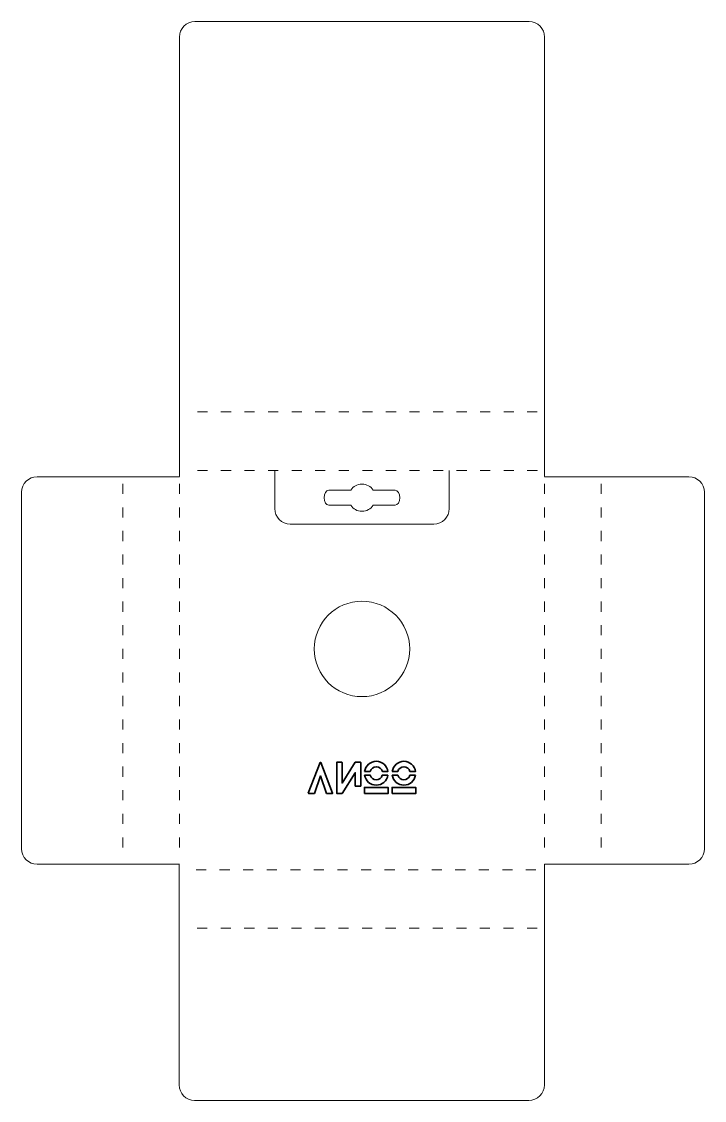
# Model space of a CAD drawing. Header units: inches. Extents: x 71 to 429, y -631 to -66.
import ezdxf

# ---------------------------------------------------------------- set-up
doc = ezdxf.new("R2010")
doc.units = ezdxf.units.IN
doc.header["$MEASUREMENT"] = 0
for name, pattern in [('AI-Linetype-1', [12.347222, 5.291667, -7.055556]), ('AI-Linetype-2', [12.347222, 5.291667, -7.055556]), ('AI-Linetype-3', [12.347222, 5.291667, -7.055556]), ('AI-Linetype-4', [12.347222, 5.291667, -7.055556]), ('AI-Linetype-5', [12.347222, 5.291667, -7.055556]), ('AI-Linetype-6', [12.347222, 5.291667, -7.055556]), ('AI-Linetype-7', [12.347222, 5.291667, -7.055556]), ('AI-Linetype-8', [12.347222, 5.291667, -7.055556])]:
    doc.linetypes.add(name, pattern=pattern)
doc.layers.get('0').update_dxf_attribs({"true_color": 0xffffff})
doc.layers.add('Layer 1', color=7, linetype='Continuous', true_color=0xffffff)

# ---------------------------------------------------------------- blocks, each defined once
blk = doc.blocks.new('block 3')
at = {"layer": 'Layer 1', "color": 250, "lineweight": 35, "true_color": 0x231f20, "flags": 128}
for points in [[(250.77, -470.11), (250.77, -466.9), (263.15, -466.9), (263.15, -470.11), (250.77, -470.11)], [(265.23, -470.11), (265.23, -466.9), (277.61, -466.9), (277.61, -470.11), (265.23, -470.11)]]:
    blk.add_lwpolyline(points, dxfattribs=at)
at = {"layer": 'Layer 1', "color": 250, "lineweight": 35, "true_color": 0x231f20}
for points, knots in [([(231.1, -470.11), (231.02, -470.11), (230.92, -470.07), (230.9, -469.99), (230.9, -469.99), (227.73, -460.83), (227.73, -460.83), (227.73, -460.83), (224.51, -469.99), (224.51, -469.99), (224.49, -470.07), (224.39, -470.11), (224.33, -470.11), (224.33, -470.11), (221.52, -470.11), (221.52, -470.11), (221.38, -470.11), (221.28, -469.99), (221.34, -469.87), (221.34, -469.87), (227.52, -453.8), (227.52, -453.8), (227.59, -453.63), (227.87, -453.63), (227.93, -453.8), (227.93, -453.8), (234.09, -469.87), (234.09, -469.87), (234.15, -469.99), (234.07, -470.11), (233.89, -470.11), (233.89, -470.11), (231.1, -470.11), (231.1, -470.11)], [0, 0, 0, 0, 1, 1, 1, 2, 2, 2, 3, 3, 3, 4, 4, 4, 5, 5, 5, 6, 6, 6, 7, 7, 7, 8, 8, 8, 9, 9, 9, 10, 10, 10, 11, 11, 11, 11]), ([(248.81, -466.17), (248.81, -466.17), (245.95, -466.17), (245.95, -466.17), (245.95, -466.17), (245.95, -459.22), (245.95, -459.22), (245.95, -459.22), (239.05, -470.05), (239.05, -470.05), (239.03, -470.09), (238.92, -470.11), (238.88, -470.11), (238.88, -470.11), (236.41, -470.11), (236.41, -470.11), (236.27, -470.11), (236.2, -470.01), (236.2, -469.93), (236.2, -469.93), (236.2, -453.86), (236.2, -453.86), (236.2, -453.78), (236.27, -453.68), (236.41, -453.68), (236.41, -453.68), (238.82, -453.68), (238.82, -453.68), (238.95, -453.68), (239.05, -453.78), (239.05, -453.86), (239.05, -453.86), (239.05, -464.57), (239.05, -464.57), (239.05, -464.57), (245.97, -453.74), (245.97, -453.74), (245.98, -453.7), (246.1, -453.68), (246.13, -453.68), (246.13, -453.68), (248.63, -453.68), (248.63, -453.68), (248.72, -453.68), (248.81, -453.78), (248.81, -453.86), (248.81, -453.86), (248.81, -466.17), (248.81, -466.17)], [0, 0, 0, 0, 1, 1, 1, 2, 2, 2, 3, 3, 3, 4, 4, 4, 5, 5, 5, 6, 6, 6, 7, 7, 7, 8, 8, 8, 9, 9, 9, 10, 10, 10, 11, 11, 11, 12, 12, 12, 13, 13, 13, 14, 14, 14, 15, 15, 15, 16, 16, 16, 16]), ([(250.84, -458.53), (251.28, -455.52), (253.85, -453.21), (256.96, -453.21), (260.06, -453.21), (262.63, -455.52), (263.08, -458.53), (263.08, -458.53), (260.17, -458.53), (260.17, -458.53), (259.77, -457.12), (258.48, -456.09), (256.96, -456.09), (255.43, -456.09), (254.15, -457.12), (253.75, -458.53), (253.75, -458.53), (250.84, -458.53), (250.84, -458.53)], [0, 0, 0, 0, 1, 1, 1, 2, 2, 2, 3, 3, 3, 4, 4, 4, 5, 5, 5, 6, 6, 6, 6]), ([(265.3, -458.53), (265.75, -455.52), (268.32, -453.21), (271.42, -453.21), (274.53, -453.21), (277.1, -455.52), (277.54, -458.53), (277.54, -458.53), (274.63, -458.53), (274.63, -458.53), (274.23, -457.12), (272.95, -456.09), (271.42, -456.09), (269.9, -456.09), (268.61, -457.12), (268.21, -458.53), (268.21, -458.53), (265.3, -458.53), (265.3, -458.53)], [0, 0, 0, 0, 1, 1, 1, 2, 2, 2, 3, 3, 3, 4, 4, 4, 5, 5, 5, 6, 6, 6, 6]), ([(263.06, -460.53), (262.55, -463.47), (260.02, -465.71), (256.96, -465.71), (253.9, -465.71), (251.36, -463.47), (250.86, -460.53), (250.86, -460.53), (253.79, -460.53), (253.79, -460.53), (254.23, -461.87), (255.48, -462.84), (256.96, -462.84), (258.43, -462.84), (259.69, -461.87), (260.13, -460.53), (260.13, -460.53), (263.06, -460.53), (263.06, -460.53)], [0, 0, 0, 0, 1, 1, 1, 2, 2, 2, 3, 3, 3, 4, 4, 4, 5, 5, 5, 6, 6, 6, 6]), ([(277.52, -460.53), (277.02, -463.47), (274.48, -465.71), (271.42, -465.71), (268.37, -465.71), (265.83, -463.47), (265.33, -460.53), (265.33, -460.53), (268.25, -460.53), (268.25, -460.53), (268.7, -461.87), (269.95, -462.84), (271.42, -462.84), (272.9, -462.84), (274.15, -461.87), (274.59, -460.53), (274.59, -460.53), (277.52, -460.53), (277.52, -460.53)], [0, 0, 0, 0, 1, 1, 1, 2, 2, 2, 3, 3, 3, 4, 4, 4, 5, 5, 5, 6, 6, 6, 6])]:
    blk.add_open_spline(points, degree=3, knots=knots, dxfattribs=at)
blk = doc.blocks.new('block 2')
at = {"layer": 'Layer 1', "color": 18, "lineweight": 15, "true_color": 0x000000, "flags": 128}
for points in [[(153.76, -93.68), (153.76, -303.96)], [(345.17, -93.68), (345.17, -303.96)], [(153.76, -302.54), (153.76, -303.96)], [(153.63, -602.86), (153.63, -507.16)], [(345.04, -602.86), (345.04, -507.16)]]:
    blk.add_lwpolyline(points, dxfattribs=at)
at = {"layer": 'Layer 1', "color": 18, "linetype": 'AI-Linetype-6', "lineweight": 15, "true_color": 0x000000, "flags": 128}
blk.add_lwpolyline([(341.36, -270.07), (341.36, -270.09), (157.31, -270.09)], dxfattribs=at)
at = {"layer": 'Layer 1', "color": 18, "linetype": 'AI-Linetype-5', "lineweight": 15, "true_color": 0x000000, "flags": 128}
blk.add_lwpolyline([(341.36, -300.77), (341.36, -300.79), (157.31, -300.79)], dxfattribs=at)
at = {"layer": 'Layer 1', "color": 18, "linetype": 'AI-Linetype-7', "lineweight": 15, "true_color": 0x000000, "flags": 128}
blk.add_lwpolyline([(124.11, -307.83), (124.11, -502.31)], dxfattribs=at)
at = {"layer": 'Layer 1', "color": 18, "linetype": 'AI-Linetype-2', "lineweight": 15, "true_color": 0x000000, "flags": 128}
blk.add_lwpolyline([(153.76, -307.83), (153.76, -502.31)], dxfattribs=at)
at = {"layer": 'Layer 1', "color": 18, "linetype": 'AI-Linetype-3', "lineweight": 15, "true_color": 0x000000, "flags": 128}
blk.add_lwpolyline([(345.17, -307.83), (345.17, -502.31)], dxfattribs=at)
at = {"layer": 'Layer 1', "color": 18, "linetype": 'AI-Linetype-4', "lineweight": 15, "true_color": 0x000000, "flags": 128}
blk.add_lwpolyline([(374.82, -307.83), (374.82, -502.31)], dxfattribs=at)
at = {"layer": 'Layer 1', "color": 18, "linetype": 'AI-Linetype-1', "lineweight": 15, "true_color": 0x000000, "flags": 128}
blk.add_lwpolyline([(340.66, -510), (340.66, -510.02), (158.02, -510.02)], dxfattribs=at)
at = {"layer": 'Layer 1', "color": 18, "linetype": 'AI-Linetype-8', "lineweight": 15, "true_color": 0x000000, "flags": 128}
blk.add_lwpolyline([(341.23, -540.69), (341.23, -540.67), (157.18, -540.67)], dxfattribs=at)
at = {"layer": 'Layer 1', "color": 18, "lineweight": 15, "true_color": 0x000000}
for points, knots in [([(345.17, -93.68), (345.17, -93.68), (345.17, -73.79), (345.17, -73.79), (345.17, -69.31), (341.54, -65.68), (337.06, -65.68), (337.06, -65.68), (161.88, -65.68), (161.88, -65.68), (157.39, -65.68), (153.76, -69.31), (153.76, -73.79), (153.76, -73.79), (153.76, -93.68), (153.76, -93.68)], [0, 0, 0, 0, 1, 1, 1, 2, 2, 2, 3, 3, 3, 4, 4, 4, 5, 5, 5, 5]), ([(153.76, -507.16), (153.76, -507.16), (79.17, -507.16), (79.17, -507.16), (74.69, -507.16), (71.06, -503.53), (71.06, -499.05), (71.06, -499.05), (71.06, -312.23), (71.06, -312.23), (71.06, -307.75), (74.69, -304.12), (79.17, -304.12), (79.17, -304.12), (153.76, -304.12), (153.76, -304.12)], [0, 0, 0, 0, 1, 1, 1, 2, 2, 2, 3, 3, 3, 4, 4, 4, 5, 5, 5, 5]), ([(295.19, -300.94), (295.19, -300.94), (295.19, -320.83), (295.19, -320.83), (295.19, -325.31), (291.56, -328.94), (287.08, -328.94), (287.08, -328.94), (211.86, -328.94), (211.86, -328.94), (207.38, -328.94), (203.74, -325.31), (203.74, -320.83), (203.74, -320.83), (203.74, -300.94), (203.74, -300.94)], [0, 0, 0, 0, 1, 1, 1, 2, 2, 2, 3, 3, 3, 4, 4, 4, 5, 5, 5, 5]), ([(345.17, -507.16), (345.17, -507.16), (420.83, -507.16), (420.83, -507.16), (425.31, -507.16), (428.94, -503.53), (428.94, -499.05), (428.94, -499.05), (428.94, -312.23), (428.94, -312.23), (428.94, -307.75), (425.31, -304.12), (420.83, -304.12), (420.83, -304.12), (345.17, -304.12), (345.17, -304.12)], [0, 0, 0, 0, 1, 1, 1, 2, 2, 2, 3, 3, 3, 4, 4, 4, 5, 5, 5, 5]), ([(266.89, -311.14), (266.89, -311.14), (255.39, -311.14), (255.39, -311.14), (254.11, -309.23), (251.94, -307.97), (249.47, -307.97), (247, -307.97), (244.82, -309.23), (243.54, -311.14), (243.54, -311.14), (232.05, -311.14), (232.05, -311.14), (230.74, -311.14), (229.67, -312.92), (229.67, -315.1), (229.67, -317.29), (230.74, -319.06), (232.05, -319.06), (232.05, -319.06), (243.54, -319.06), (243.54, -319.06), (244.82, -320.97), (247, -322.23), (249.47, -322.23), (251.94, -322.23), (254.11, -320.97), (255.39, -319.06), (255.39, -319.06), (266.89, -319.06), (266.89, -319.06), (268.2, -319.06), (269.27, -317.29), (269.27, -315.1), (269.27, -312.92), (268.2, -311.14), (266.89, -311.14)], [0, 0, 0, 0, 1, 1, 1, 2, 2, 2, 3, 3, 3, 4, 4, 4, 5, 5, 5, 6, 6, 6, 7, 7, 7, 8, 8, 8, 9, 9, 9, 10, 10, 10, 11, 11, 11, 12, 12, 12, 12]), ([(274.47, -394.34), (274.47, -408.15), (263.27, -419.34), (249.47, -419.34), (235.66, -419.34), (224.47, -408.15), (224.47, -394.34), (224.47, -380.53), (235.66, -369.34), (249.47, -369.34), (263.27, -369.34), (274.47, -380.53), (274.47, -394.34)], [0, 0, 0, 0, 1, 1, 1, 2, 2, 2, 3, 3, 3, 4, 4, 4, 4]), ([(345.04, -602.86), (345.04, -602.86), (345.04, -622.75), (345.04, -622.75), (345.04, -627.23), (341.41, -630.86), (336.93, -630.86), (336.93, -630.86), (161.75, -630.86), (161.75, -630.86), (157.26, -630.86), (153.63, -627.23), (153.63, -622.75), (153.63, -622.75), (153.63, -602.86), (153.63, -602.86)], [0, 0, 0, 0, 1, 1, 1, 2, 2, 2, 3, 3, 3, 4, 4, 4, 5, 5, 5, 5])]:
    blk.add_open_spline(points, degree=3, knots=knots, dxfattribs=at)
blk.add_blockref('block 3', (0, 0), dxfattribs=at)

msp = doc.modelspace()

# ---------------------------------------------------------------- block references
at = {"color": 1, "true_color": 0xff0000}
msp.add_blockref('block 2', (0, 0), dxfattribs=at)

doc.saveas('drawing.dxf')
